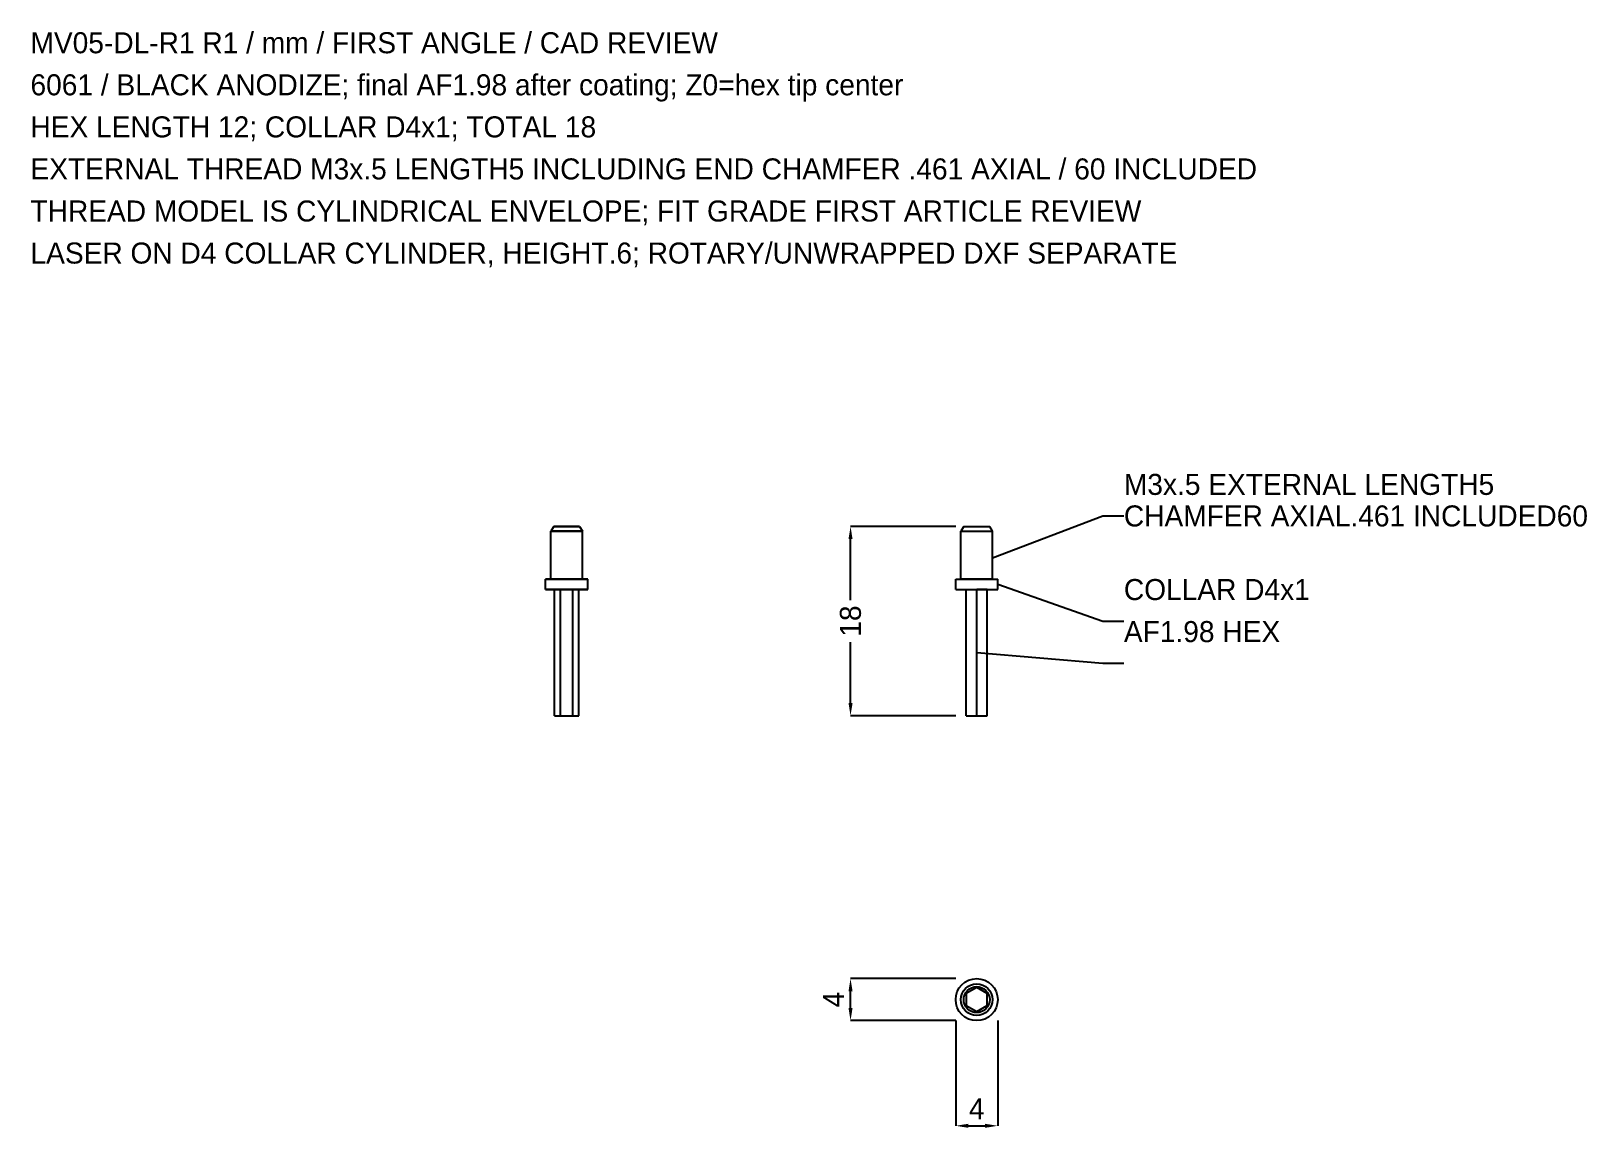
# Model space of a CAD drawing. Header units: millimetres. Extents: x -90 to 58, y -12 to 92.
import ezdxf

# ---------------------------------------------------------------- set-up
doc = ezdxf.new("R2010")
doc.units = ezdxf.units.MM
doc.linetypes.add('HIDE', pattern=[2, 1.2, -0.8])
for name, color, linetype in [('DIM', 3, 'CONTINUOUS'), ('HIDDEN', 8, 'HIDE'), ('LEADERS', 4, 'CONTINUOUS'), ('NOTES', 7, 'CONTINUOUS'), ('VISIBLE', 7, 'CONTINUOUS')]:
    doc.layers.add(name, color=color, linetype=linetype)
doc.dimstyles.get("Standard").update_dxf_attribs({"dimtxt": 2.5, "dimasz": 2.5, "dimexe": 1.25, "dimexo": 0.625, "dimtad": 1, "dimcen": 2.5, "dimazin": 3, "dimtfac": 1, "dimtmove": 0, "dimatfit": 3})

# ---------------------------------------------------------------- blocks, each defined once
blk = doc.blocks.new('_CLOSEDFILLED')
at = {"color": 0, "linetype": 'BYBLOCK'}
blk.add_solid([(-1, 0.16), (0, 0), (-1, -0.16)], dxfattribs=at)
blk = doc.blocks.new('*D1')
for p, q in [((-2, -2), (-2, -12)), ((2, -2), (2, -12)), ((-0.8, -12), (0.8, -12))]:
    blk.add_line(p, q)
at = {"layer": 'Defpoints'}
for p in [(-2, -2), (2, -2), (-2, -12)]:
    blk.add_point(p, dxfattribs=at)
at = {"layer": 'DIM', "xscale": 1.2, "yscale": 1.2, "rotation": 180}
blk.add_blockref('_CLOSEDFILLED', (-2, -12), dxfattribs=at)
at = {"layer": 'DIM', "xscale": 1.2, "yscale": 1.2}
blk.add_blockref('_CLOSEDFILLED', (2, -12), dxfattribs=at)
at = {"layer": 'DIM', "insert": (0, -10.375), "char_height": 2, "attachment_point": 5}
blk.add_mtext('4', dxfattribs=at)
blk = doc.blocks.new('*D2')
for p, q in [((-2, 2), (-12, 2)), ((-12, -0.8), (-12, 0.8)), ((-2, -2), (-12, -2))]:
    blk.add_line(p, q)
at = {"layer": 'Defpoints'}
for p in [(-2, 2), (-12, -2), (-2, -2)]:
    blk.add_point(p, dxfattribs=at)
at = {"layer": 'DIM', "xscale": 1.2, "yscale": 1.2}
for p, rotation in [((-12, 2), 90), ((-12, -2), 270)]:
    blk.add_blockref('_CLOSEDFILLED', p, dxfattribs=dict(at, rotation=rotation))
at = {"layer": 'DIM', "insert": (-13.625, 0), "char_height": 2, "attachment_point": 5, "rotation": 90}
blk.add_mtext('4', dxfattribs=at)
blk = doc.blocks.new('*D3')
for p, q in [((-2, 45), (-12, 45)), ((-12, 38), (-12, 43.8)), ((-12, 28.2), (-12, 34)), ((-2, 27), (-12, 27))]:
    blk.add_line(p, q)
at = {"layer": 'Defpoints'}
for p in [(-2, 45), (-12, 27), (-2, 27)]:
    blk.add_point(p, dxfattribs=at)
at = {"layer": 'DIM', "xscale": 1.2, "yscale": 1.2}
for p, rotation in [((-12, 45), 90), ((-12, 27), 270)]:
    blk.add_blockref('_CLOSEDFILLED', p, dxfattribs=dict(at, rotation=rotation))
at = {"layer": 'DIM', "insert": (-12, 36), "char_height": 2, "attachment_point": 5, "rotation": 90}
blk.add_mtext('18', dxfattribs=at)

msp = doc.modelspace()

# ---------------------------------------------------------------- linework, layer by layer
at = {"layer": 'HIDDEN'}
for p, q in [((-40.1432, 39), (-39.5716, 39)), ((-39.5716, 39), (-38.4284, 39)), ((-38.4284, 39), (-37.8568, 39)), ((-0.99, 39), (0, 39)), ((0.99, 39), (0, 39)), ((0, 1.1432), (-0.99, 0.5716)), ((-0.99, 0.5716), (-0.99, -0.5716)), ((0.99, 0.5716), (0, 1.1432)), ((0.99, -0.5716), (0.99, 0.5716)), ((-0.99, -0.5716), (0, -1.1432)), ((0, -1.1432), (0.99, -0.5716))]:
    msp.add_line(p, q, dxfattribs=at)
for points in [[(-37.5, 44.539), (-37.5376, 44.539), (-37.6485, 44.539), (-37.8273, 44.539), (-38.0648, 44.539), (-38.3492, 44.539), (-38.6662, 44.539), (-39, 44.539), (-39.3338, 44.539), (-39.6508, 44.539), (-39.9352, 44.539), (-40.1727, 44.539), (-40.3515, 44.539), (-40.4624, 44.539), (-40.5, 44.539)], [(-37.7662, 45), (-37.7971, 45), (-37.8883, 45), (-38.0353, 45), (-38.2307, 45), (-38.4647, 45), (-38.7254, 45), (-39, 45), (-39.2746, 45), (-39.5353, 45), (-39.7693, 45), (-39.9647, 45), (-40.1117, 45), (-40.2029, 45), (-40.2338, 45)], [(-37, 40), (-37.0501, 40), (-37.1981, 40), (-37.4363, 40), (-37.753, 40), (-38.1322, 40), (-38.555, 40), (-39, 40), (-39.445, 40), (-39.8678, 40), (-40.247, 40), (-40.5637, 40), (-40.8019, 40), (-40.9499, 40), (-41, 40)], [(-37.5, 40), (-37.5376, 40), (-37.6485, 40), (-37.8273, 40), (-38.0648, 40), (-38.3492, 40), (-38.6662, 40), (-39, 40), (-39.3338, 40), (-39.6508, 40), (-39.9352, 40), (-40.1727, 40), (-40.3515, 40), (-40.4624, 40), (-40.5, 40)], [(-40.5, 40), (-40.4906, 40), (-40.4624, 40), (-40.4158, 40), (-40.3515, 40), (-40.2701, 40), (-40.1727, 40), (-40.0607, 40), (-39.9352, 40), (-39.798, 40), (-39.6508, 40), (-39.4954, 40), (-39.3338, 40), (-39.1679, 40), (-39, 40)], [(-39, 40), (-38.8321, 40), (-38.6662, 40), (-38.5046, 40), (-38.3492, 40), (-38.202, 40), (-38.0648, 40), (-37.9393, 40), (-37.8273, 40), (-37.7299, 40), (-37.6485, 40), (-37.5842, 40), (-37.5376, 40), (-37.5094, 40), (-37.5, 40)], [(1.5, 40), (1.4624, 40), (1.3515, 40), (1.1727, 40), (0.9352, 40), (0.6508, 40), (0.3338, 40), (0, 40), (-0.3338, 40), (-0.6508, 40), (-0.9352, 40), (-1.1727, 40), (-1.3515, 40), (-1.4624, 40), (-1.5, 40)], [(-37, 39), (-37.0501, 39), (-37.1981, 39), (-37.4363, 39), (-37.753, 39), (-38.1322, 39), (-38.555, 39), (-39, 39), (-39.445, 39), (-39.8678, 39), (-40.247, 39), (-40.5637, 39), (-40.8019, 39), (-40.9499, 39), (-41, 39)]]:
    msp.add_lwpolyline(points, dxfattribs=at)
at = {"layer": 'LEADERS'}
for points in [[(1.5, 42), (12, 46), (14, 46)], [(2, 39.5), (12, 36), (14, 36)], [(0, 33), (12, 32), (14, 32)]]:
    msp.add_lwpolyline(points, dxfattribs=at)
at = {"layer": 'VISIBLE'}
for p, q in [((-40.2338, 45), (-40.5, 44.539)), ((-40.5, 40), (-40.5, 44.539)), ((-37.7662, 45), (-37.5, 44.539)), ((-37.5, 40), (-37.5, 44.539)), ((-1.2338, 45), (-1.5, 44.539)), ((-1.5, 40), (-1.5, 44.539)), ((1.5, 44.539), (1.2338, 45)), ((1.5, 40), (1.5, 44.539)), ((-41, 39), (-41, 40)), ((-37, 39), (-37, 40)), ((-2, 39), (-2, 40)), ((2, 39), (2, 40)), ((-40.1432, 27), (-40.1432, 39)), ((-39.5716, 27), (-39.5716, 39)), ((-38.4284, 27), (-38.4284, 39)), ((-37.8568, 27), (-37.8568, 39)), ((-0.99, 27), (-0.99, 39)), ((0, 27), (0, 39)), ((0.99, 27), (0.99, 39)), ((-40.1432, 27), (-39.5716, 27)), ((-39.5716, 27), (-38.4284, 27)), ((-38.4284, 27), (-37.8568, 27)), ((-0.99, 27), (0, 27)), ((0, 27), (0.99, 27))]:
    msp.add_line(p, q, dxfattribs=at)
for points in [[(-40.5, 44.539), (-40.4906, 44.539), (-40.4624, 44.539), (-40.4158, 44.539), (-40.3515, 44.539), (-40.2701, 44.539), (-40.1727, 44.539), (-40.0607, 44.539), (-39.9352, 44.539), (-39.798, 44.539), (-39.6508, 44.539), (-39.4954, 44.539), (-39.3338, 44.539), (-39.1679, 44.539), (-39, 44.539)], [(-40.2338, 45), (-40.2261, 45), (-40.2029, 45), (-40.1646, 45), (-40.1117, 45), (-40.0447, 45), (-39.9647, 45), (-39.8725, 45), (-39.7693, 45), (-39.6564, 45), (-39.5353, 45), (-39.4075, 45), (-39.2746, 45), (-39.1381, 45), (-39, 45)], [(-39, 45), (-38.8619, 45), (-38.7254, 45), (-38.5925, 45), (-38.4647, 45), (-38.3436, 45), (-38.2307, 45), (-38.1275, 45), (-38.0353, 45), (-37.9553, 45), (-37.8883, 45), (-37.8354, 45), (-37.7971, 45), (-37.7739, 45), (-37.7662, 45)], [(-39, 44.539), (-38.8321, 44.539), (-38.6662, 44.539), (-38.5046, 44.539), (-38.3492, 44.539), (-38.202, 44.539), (-38.0648, 44.539), (-37.9393, 44.539), (-37.8273, 44.539), (-37.7299, 44.539), (-37.6485, 44.539), (-37.5842, 44.539), (-37.5376, 44.539), (-37.5094, 44.539), (-37.5, 44.539)], [(-1.5, 44.539), (-1.4624, 44.539), (-1.3515, 44.539), (-1.1727, 44.539), (-0.9352, 44.539), (-0.6508, 44.539), (-0.3338, 44.539), (0, 44.539), (0.3338, 44.539), (0.6508, 44.539), (0.9352, 44.539), (1.1727, 44.539), (1.3515, 44.539), (1.4624, 44.539), (1.5, 44.539)], [(-1.2338, 45), (-1.2029, 45), (-1.1117, 45), (-0.9647, 45), (-0.7693, 45), (-0.5353, 45), (-0.2746, 45), (0, 45), (0.2746, 45), (0.5353, 45), (0.7693, 45), (0.9647, 45), (1.1117, 45), (1.2029, 45), (1.2338, 45)], [(-41, 40), (-40.9874, 40), (-40.9499, 40), (-40.8878, 40), (-40.8019, 40), (-40.6934, 40), (-40.5637, 40), (-40.4142, 40), (-40.247, 40), (-40.0641, 40), (-39.8678, 40), (-39.6606, 40), (-39.445, 40), (-39.2239, 40), (-39, 40)], [(-39, 40), (-38.7761, 40), (-38.555, 40), (-38.3394, 40), (-38.1322, 40), (-37.9359, 40), (-37.753, 40), (-37.5858, 40), (-37.4363, 40), (-37.3066, 40), (-37.1981, 40), (-37.1122, 40), (-37.0501, 40), (-37.0126, 40), (-37, 40)], [(-2, 40), (-1.9499, 40), (-1.8019, 40), (-1.5637, 40), (-1.247, 40), (-0.8678, 40), (-0.445, 40), (0, 40), (0.445, 40), (0.8678, 40), (1.247, 40), (1.5637, 40), (1.8019, 40), (1.9499, 40), (2, 40)], [(-41, 39), (-40.9874, 39), (-40.9499, 39), (-40.8878, 39), (-40.8019, 39), (-40.6934, 39), (-40.5637, 39), (-40.4142, 39), (-40.247, 39), (-40.0641, 39), (-39.8678, 39), (-39.6606, 39), (-39.445, 39), (-39.2239, 39), (-39, 39)], [(-39, 39), (-38.7761, 39), (-38.555, 39), (-38.3394, 39), (-38.1322, 39), (-37.9359, 39), (-37.753, 39), (-37.5858, 39), (-37.4363, 39), (-37.3066, 39), (-37.1981, 39), (-37.1122, 39), (-37.0501, 39), (-37.0126, 39), (-37, 39)], [(-2, 39), (-1.9499, 39), (-1.8019, 39), (-1.5637, 39), (-1.247, 39), (-0.8678, 39), (-0.445, 39), (0, 39), (0.445, 39), (0.8678, 39), (1.247, 39), (1.5637, 39), (1.8019, 39), (1.9499, 39), (2, 39)]]:
    msp.add_lwpolyline(points, dxfattribs=at)
for radius in [2, 1.5, 1.2338]:
    msp.add_circle((0, 0), radius, dxfattribs=at)

# ---------------------------------------------------------------- texts
at = {"layer": 'NOTES'}
for s, p in [('MV05-DL-R1 R1 / mm / FIRST ANGLE / CAD REVIEW', (-90, 90)), ('6061 / BLACK ANODIZE; final AF1.98 after coating; Z0=hex tip center', (-90, 86)), ('HEX LENGTH 12; COLLAR D4x1; TOTAL 18', (-90, 82)), ('EXTERNAL THREAD M3x.5 LENGTH5 INCLUDING END CHAMFER .461 AXIAL / 60 INCLUDED', (-90, 78)), ('THREAD MODEL IS CYLINDRICAL ENVELOPE; FIT GRADE FIRST ARTICLE REVIEW', (-90, 74)), ('LASER ON D4 COLLAR CYLINDER, HEIGHT.6; ROTARY/UNWRAPPED DXF SEPARATE', (-90, 70)), ('M3x.5 EXTERNAL LENGTH5', (14, 48)), ('CHAMFER AXIAL.461 INCLUDED60', (14, 45)), ('COLLAR D4x1', (14, 38)), ('AF1.98 HEX', (14, 34))]:
    msp.add_text(s, height=2, dxfattribs=at).set_placement(p)

# ---------------------------------------------------------------- dimensions: what is measured, and where the dimension line sits
at = {"layer": 'DIM'}
for base, p1, p2, picture, middle in [((-12, 27), (-2, 27), (-2, 45), '*D3', (-12, 36)), ((-12, -2), (-2, -2), (-2, 2), '*D2', (-13.625, 0))]:
    dim = msp.add_linear_dim(base=base, p1=p1, p2=p2, angle=90, dimstyle='Standard', override={"dimtxt": 2, "dimasz": 1.2, "dimdec": 3}, dxfattribs=at)
    dim.commit()
    dim.dimension.update_dxf_attribs({"geometry": picture, "text_midpoint": middle})
dim = msp.add_linear_dim(base=(-2, -12), p1=(-2, -2), p2=(2, -2), dimstyle='Standard', override={"dimtxt": 2, "dimasz": 1.2, "dimdec": 3}, dxfattribs=at)
dim.commit()
dim.dimension.update_dxf_attribs({"geometry": '*D1', "text_midpoint": (0, -10.375)})

doc.saveas('drawing.dxf')
